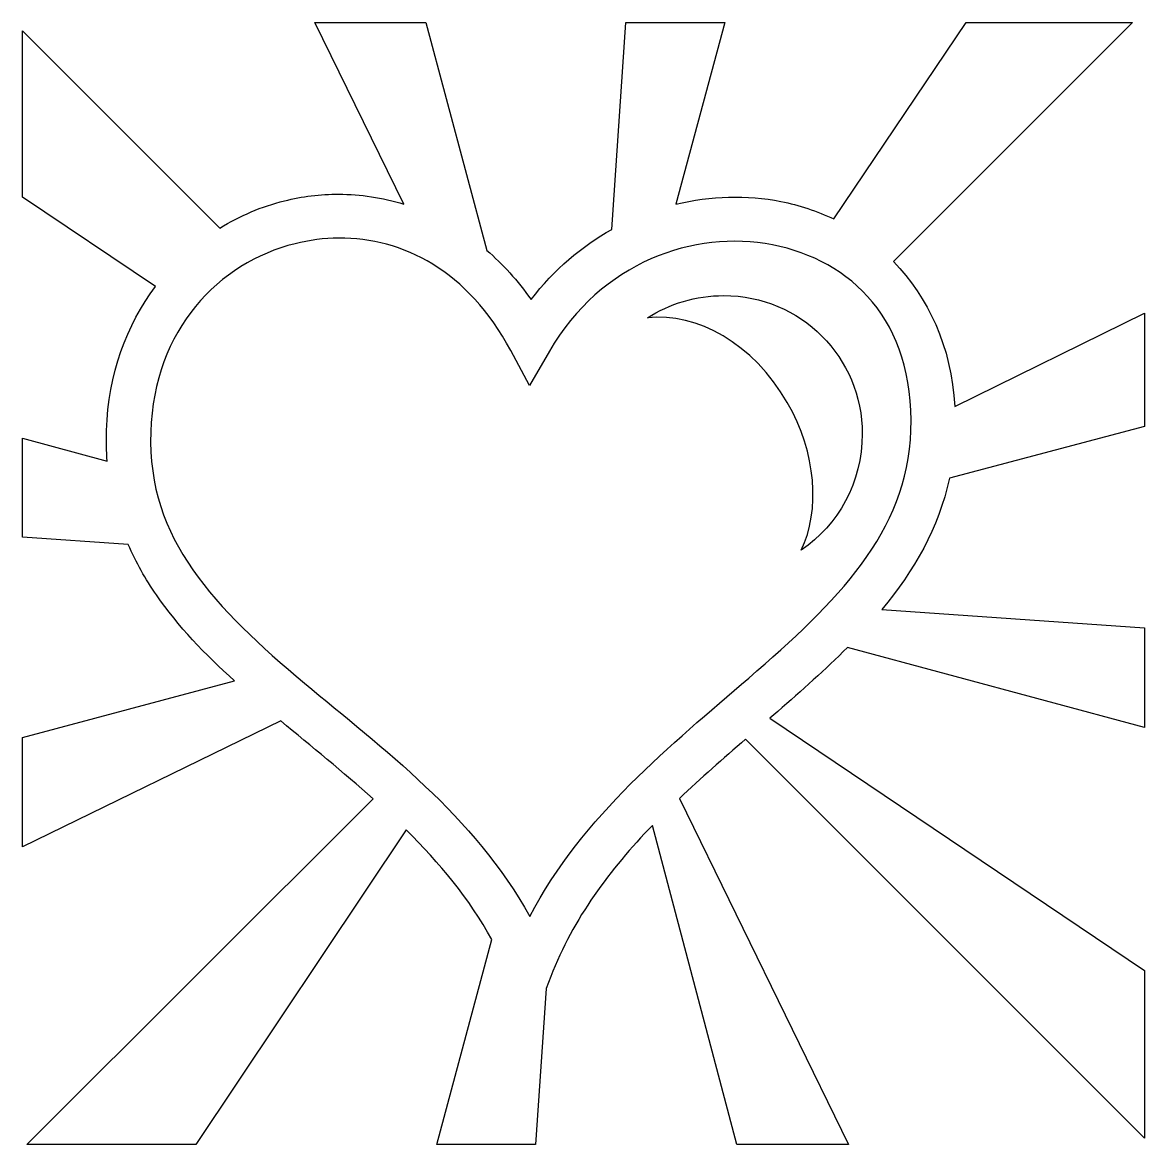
# Model space of a CAD drawing. Header units: centimetres. Extents: x -10 to 10, y -10 to 9.9.
import ezdxf

# ---------------------------------------------------------------- set-up
doc = ezdxf.new("R2010")
doc.units = ezdxf.units.CM
doc.header["$MEASUREMENT"] = 0
doc.layers.add('Layer 1', color=7, linetype='Continuous')

msp = doc.modelspace()

# ---------------------------------------------------------------- linework, layer by layer
at = {"layer": 'Layer 1'}
for points, knots in [([(-4.80318, 9.94898), (-4.80318, 9.94898), (-3.21792, 6.71132), (-3.21792, 6.71132), (-3.21792, 6.71132), (-3.59861, 6.82867), (-3.98867, 6.88665), (-4.37627, 6.88788), (-4.37627, 6.88788), (-4.70413, 6.88889), (-5.0303, 6.84909), (-5.34613, 6.77065), (-5.34613, 6.77065), (-5.75065, 6.66995), (-6.1391, 6.50508), (-6.49782, 6.28433), (-6.49782, 6.28433), (-6.49782, 6.28433), (-10.01363, 9.80013), (-10.01363, 9.80013), (-10.01363, 9.80013), (-10.01363, 9.80013), (-10.01363, 6.83522), (-10.01363, 6.83522), (-10.01363, 6.83522), (-10.01363, 6.83522), (-7.64421, 5.24072), (-7.64421, 5.24072), (-7.64421, 5.24072), (-8.15626, 4.55878), (-8.48356, 3.68852), (-8.51527, 2.67775), (-8.51527, 2.67775), (-8.52117, 2.49061), (-8.51637, 2.30836), (-8.50211, 2.13083), (-8.50211, 2.13083), (-8.50211, 2.13083), (-10.01358, 2.53805), (-10.01358, 2.53805), (-10.01358, 2.53805), (-10.01358, 2.53805), (-10.01358, 0.77362), (-10.01358, 0.77362), (-10.01358, 0.77362), (-10.01358, 0.77362), (-8.12783, 0.64315), (-8.12783, 0.64315), (-8.12783, 0.64315), (-7.98977, 0.32592), (-7.82043, 0.02695), (-7.62578, -0.25418), (-7.62578, -0.25418), (-7.23762, -0.8148), (-6.7567, -1.31251), (-6.23424, -1.78677), (-6.23424, -1.78677), (-6.23424, -1.78677), (-10.01363, -2.79101), (-10.01363, -2.79101), (-10.01363, -2.79101), (-10.01363, -2.79101), (-10.01363, -4.7439), (-10.01363, -4.7439), (-10.01363, -4.7439), (-10.01363, -4.7439), (-5.4107, -2.49719), (-5.4107, -2.49719), (-5.4107, -2.49719), (-4.86117, -2.95547), (-4.29768, -3.40962), (-3.76219, -3.88873), (-3.76219, -3.88873), (-3.76219, -3.88873), (-9.93709, -10.04778), (-9.93709, -10.04778), (-9.93709, -10.04778), (-9.93709, -10.04778), (-6.92482, -10.04778), (-6.92482, -10.04778), (-6.92482, -10.04778), (-6.92482, -10.04778), (-3.17314, -4.44214), (-3.17314, -4.44214), (-3.17314, -4.44214), (-2.58123, -5.0276), (-2.05, -5.6629), (-1.64717, -6.39637), (-1.64717, -6.39637), (-1.64717, -6.39637), (-2.62631, -10.04782), (-2.62631, -10.04782), (-2.62631, -10.04782), (-2.62631, -10.04782), (-0.87233, -10.04783), (-0.87233, -10.04783), (-0.87233, -10.04783), (-0.87233, -10.04783), (-0.67865, -7.26744), (-0.67865, -7.26744), (-0.67865, -7.26744), (-0.67865, -7.26744), (-0.59693, -7.05534), (-0.59693, -7.05534), (-0.59693, -7.05534), (-0.19621, -6.01198), (0.45685, -5.14513), (1.21364, -4.35912), (1.21364, -4.35912), (1.21364, -4.35912), (2.71592, -10.04787), (2.71592, -10.04787), (2.71592, -10.04787), (2.71592, -10.04787), (4.70708, -10.04787), (4.70708, -10.04787), (4.70708, -10.04787), (4.70708, -10.04787), (1.69591, -3.87945), (1.69591, -3.87945), (1.69591, -3.87945), (2.07681, -3.51664), (2.47475, -3.16867), (2.87391, -2.82399), (2.87391, -2.82399), (2.87391, -2.82399), (9.98453, -9.93448), (9.98453, -9.93448), (9.98453, -9.93448), (9.98453, -9.93448), (9.98453, -6.94317), (9.98453, -6.94317), (9.98453, -6.94317), (9.98453, -6.94317), (3.30622, -2.45102), (3.30622, -2.45102), (3.30622, -2.45102), (3.35282, -2.41075), (3.39941, -2.36997), (3.44592, -2.32974), (3.44592, -2.32974), (3.8746, -1.95837), (4.29784, -1.58252), (4.68848, -1.18855), (4.68848, -1.18855), (4.68848, -1.18855), (9.98452, -2.61834), (9.98452, -2.61834), (9.98452, -2.61834), (9.98452, -2.61834), (9.98452, -0.83801), (9.98452, -0.83801), (9.98452, -0.83801), (9.98452, -0.83801), (5.30388, -0.51256), (5.30388, -0.51256), (5.30388, -0.51256), (5.87505, 0.17731), (6.31633, 0.93604), (6.50706, 1.82511), (6.50706, 1.82511), (6.50706, 1.82511), (9.98457, 2.75028), (9.98457, 2.75028), (9.98457, 2.75028), (9.98457, 2.75028), (9.98457, 4.76772), (9.98457, 4.76772), (9.98457, 4.76772), (9.98457, 4.76772), (6.60329, 3.10335), (6.60329, 3.10335), (6.60329, 3.10335), (6.54088, 4.18298), (6.12532, 5.05665), (5.50954, 5.68614), (5.50954, 5.68614), (5.50954, 5.68614), (9.77243, 9.94903), (9.77243, 9.94903), (9.77243, 9.94903), (9.77243, 9.94903), (6.80486, 9.94903), (6.80486, 9.94903), (6.80486, 9.94903), (6.80486, 9.94903), (4.44742, 6.44647), (4.44742, 6.44647), (4.44742, 6.44647), (4.14836, 6.59009), (3.83071, 6.69484), (3.50387, 6.75877), (3.50387, 6.75877), (2.89572, 6.87768), (2.25329, 6.86124), (1.62866, 6.70876), (1.62866, 6.70876), (1.62866, 6.70876), (2.5063, 9.94912), (2.5063, 9.94912), (2.5063, 9.94912), (2.5063, 9.94912), (0.74186, 9.94911), (0.74186, 9.94911), (0.74186, 9.94911), (0.74186, 9.94911), (0.49147, 6.26203), (0.49147, 6.26203), (0.49147, 6.26203), (-0.04575, 5.96264), (-0.54009, 5.54644), (-0.95013, 5.01015), (-0.95013, 5.01015), (-1.18741, 5.35045), (-1.45374, 5.64212), (-1.73951, 5.88779), (-1.73951, 5.88779), (-1.73951, 5.88779), (-2.82525, 9.94903), (-2.82525, 9.94903), (-2.82525, 9.94903), (-2.82525, 9.94903), (-4.80318, 9.94903), (-4.80318, 9.94903), (-4.80318, 9.94903), (-4.80318, 9.94903), (-4.80318, 9.94898), (-4.80318, 9.94898)], [0, 0, 0, 0, 0.01724138, 0.01724138, 0.01724138, 0.01724138, 0.03448276, 0.03448276, 0.03448276, 0.03448276, 0.05172414, 0.05172414, 0.05172414, 0.05172414, 0.06896552, 0.06896552, 0.06896552, 0.06896552, 0.0862069, 0.0862069, 0.0862069, 0.0862069, 0.10344828, 0.10344828, 0.10344828, 0.10344828, 0.12068966, 0.12068966, 0.12068966, 0.12068966, 0.13793103, 0.13793103, 0.13793103, 0.13793103, 0.15517241, 0.15517241, 0.15517241, 0.15517241, 0.17241379, 0.17241379, 0.17241379, 0.17241379, 0.18965517, 0.18965517, 0.18965517, 0.18965517, 0.20689655, 0.20689655, 0.20689655, 0.20689655, 0.22413793, 0.22413793, 0.22413793, 0.22413793, 0.24137931, 0.24137931, 0.24137931, 0.24137931, 0.25862069, 0.25862069, 0.25862069, 0.25862069, 0.27586207, 0.27586207, 0.27586207, 0.27586207, 0.29310345, 0.29310345, 0.29310345, 0.29310345, 0.31034483, 0.31034483, 0.31034483, 0.31034483, 0.32758621, 0.32758621, 0.32758621, 0.32758621, 0.34482759, 0.34482759, 0.34482759, 0.34482759, 0.36206897, 0.36206897, 0.36206897, 0.36206897, 0.37931034, 0.37931034, 0.37931034, 0.37931034, 0.39655172, 0.39655172, 0.39655172, 0.39655172, 0.4137931, 0.4137931, 0.4137931, 0.4137931, 0.43103448, 0.43103448, 0.43103448, 0.43103448, 0.44827586, 0.44827586, 0.44827586, 0.44827586, 0.46551724, 0.46551724, 0.46551724, 0.46551724, 0.48275862, 0.48275862, 0.48275862, 0.48275862, 0.5, 0.5, 0.5, 0.5, 0.51724138, 0.51724138, 0.51724138, 0.51724138, 0.53448276, 0.53448276, 0.53448276, 0.53448276, 0.55172414, 0.55172414, 0.55172414, 0.55172414, 0.56896552, 0.56896552, 0.56896552, 0.56896552, 0.5862069, 0.5862069, 0.5862069, 0.5862069, 0.60344828, 0.60344828, 0.60344828, 0.60344828, 0.62068966, 0.62068966, 0.62068966, 0.62068966, 0.63793103, 0.63793103, 0.63793103, 0.63793103, 0.65517241, 0.65517241, 0.65517241, 0.65517241, 0.67241379, 0.67241379, 0.67241379, 0.67241379, 0.68965517, 0.68965517, 0.68965517, 0.68965517, 0.70689655, 0.70689655, 0.70689655, 0.70689655, 0.72413793, 0.72413793, 0.72413793, 0.72413793, 0.74137931, 0.74137931, 0.74137931, 0.74137931, 0.75862069, 0.75862069, 0.75862069, 0.75862069, 0.77586207, 0.77586207, 0.77586207, 0.77586207, 0.79310345, 0.79310345, 0.79310345, 0.79310345, 0.81034483, 0.81034483, 0.81034483, 0.81034483, 0.82758621, 0.82758621, 0.82758621, 0.82758621, 0.84482759, 0.84482759, 0.84482759, 0.84482759, 0.86206897, 0.86206897, 0.86206897, 0.86206897, 0.87931034, 0.87931034, 0.87931034, 0.87931034, 0.89655172, 0.89655172, 0.89655172, 0.89655172, 0.9137931, 0.9137931, 0.9137931, 0.9137931, 0.93103448, 0.93103448, 0.93103448, 0.93103448, 0.94827586, 0.94827586, 0.94827586, 0.94827586, 0.96551724, 0.96551724, 0.96551724, 0.96551724, 1, 1, 1, 1]), ([(-4.37623, 6.10647), (-3.2363, 6.11583), (-2.07006, 5.52308), (-1.31252, 4.10083), (-1.31252, 4.10083), (-1.31252, 4.10083), (-0.97914, 3.4762), (-0.97914, 3.4762), (-0.97914, 3.4762), (-0.97914, 3.4762), (-0.62324, 4.08898), (-0.62324, 4.08898), (-0.62324, 4.08898), (0.29834, 5.67677), (1.95499, 6.25852), (3.35362, 5.98519), (3.35362, 5.98519), (4.75233, 5.71182), (5.88336, 4.64509), (5.82045, 2.67762), (5.82045, 2.67762), (5.76226, 0.85457), (4.49595, -0.37846), (2.93068, -1.7342), (2.93068, -1.7342), (1.55685, -2.9241), (-0.02403, -4.17648), (-0.97382, -5.98389), (-0.97382, -5.98389), (-1.96898, -4.18408), (-3.6016, -2.98465), (-4.98636, -1.82512), (-4.98636, -1.82512), (-5.77448, -1.16528), (-6.48374, -0.51804), (-6.97753, 0.19494), (-6.97753, 0.19494), (-7.47119, 0.90792), (-7.75797, 1.67533), (-7.72728, 2.65249), (-7.72728, 2.65249), (-7.66976, 4.48486), (-6.51482, 5.66805), (-5.15503, 6.00619), (-5.15503, 6.00619), (-4.90008, 6.06961), (-4.63932, 6.10419), (-4.37619, 6.10638), (-4.37619, 6.10638), (-4.37619, 6.10638), (-4.37623, 6.10647), (-4.37623, 6.10647)], [0, 0, 0, 0, 0.07142857, 0.07142857, 0.07142857, 0.07142857, 0.14285714, 0.14285714, 0.14285714, 0.14285714, 0.21428571, 0.21428571, 0.21428571, 0.21428571, 0.28571429, 0.28571429, 0.28571429, 0.28571429, 0.35714286, 0.35714286, 0.35714286, 0.35714286, 0.42857143, 0.42857143, 0.42857143, 0.42857143, 0.5, 0.5, 0.5, 0.5, 0.57142857, 0.57142857, 0.57142857, 0.57142857, 0.64285714, 0.64285714, 0.64285714, 0.64285714, 0.71428571, 0.71428571, 0.71428571, 0.71428571, 0.78571429, 0.78571429, 0.78571429, 0.78571429, 0.85714286, 0.85714286, 0.85714286, 0.85714286, 1, 1, 1, 1]), ([(2.48665, 5.08124), (1.98932, 5.08124), (1.51502, 4.93677), (1.12673, 4.68461), (1.12673, 4.68461), (2.00741, 4.78834), (3.01358, 4.22161), (3.61591, 3.17837), (3.61591, 3.17837), (4.14006, 2.27066), (4.20689, 1.25985), (3.8663, 0.54422), (3.8663, 0.54422), (4.52606, 0.99002), (4.95339, 1.75874), (4.95339, 2.61441), (4.95339, 2.61441), (4.95339, 3.98352), (3.85567, 5.08124), (2.48656, 5.08124), (2.48656, 5.08124), (2.48656, 5.08124), (2.48665, 5.08124), (2.48665, 5.08124)], [0, 0, 0, 0, 0.14285714, 0.14285714, 0.14285714, 0.14285714, 0.28571429, 0.28571429, 0.28571429, 0.28571429, 0.42857143, 0.42857143, 0.42857143, 0.42857143, 0.57142857, 0.57142857, 0.57142857, 0.57142857, 0.71428571, 0.71428571, 0.71428571, 0.71428571, 1, 1, 1, 1])]:
    msp.add_open_spline(points, degree=3, knots=knots, dxfattribs=at)

doc.saveas('drawing.dxf')
